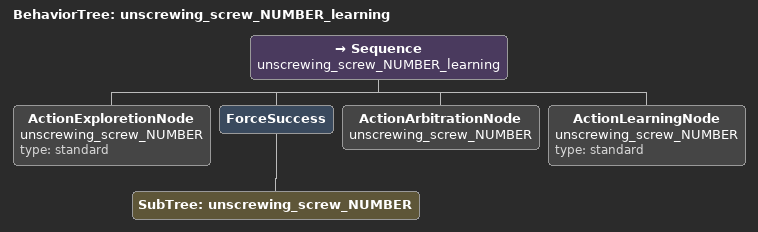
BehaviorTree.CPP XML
<?xml version="1.0"?>
<root BTCPP_format="4">
  <BehaviorTree ID="unscrewing_screw_NUMBER_learning">
    <Sequence name="unscrewing_screw_NUMBER_learning">

      <ActionExploretionNode name="unscrewing_screw_NUMBER" type="standard"/>
      <ForceSuccess>
        <SubTree ID='unscrewing_screw_NUMBER'/>
      </ForceSuccess>
      <ActionArbitrationNode name="unscrewing_screw_NUMBER"/>
      <ActionLearningNode    name="unscrewing_screw_NUMBER" type="standard"/>

    </Sequence>
  </BehaviorTree>
</root>
